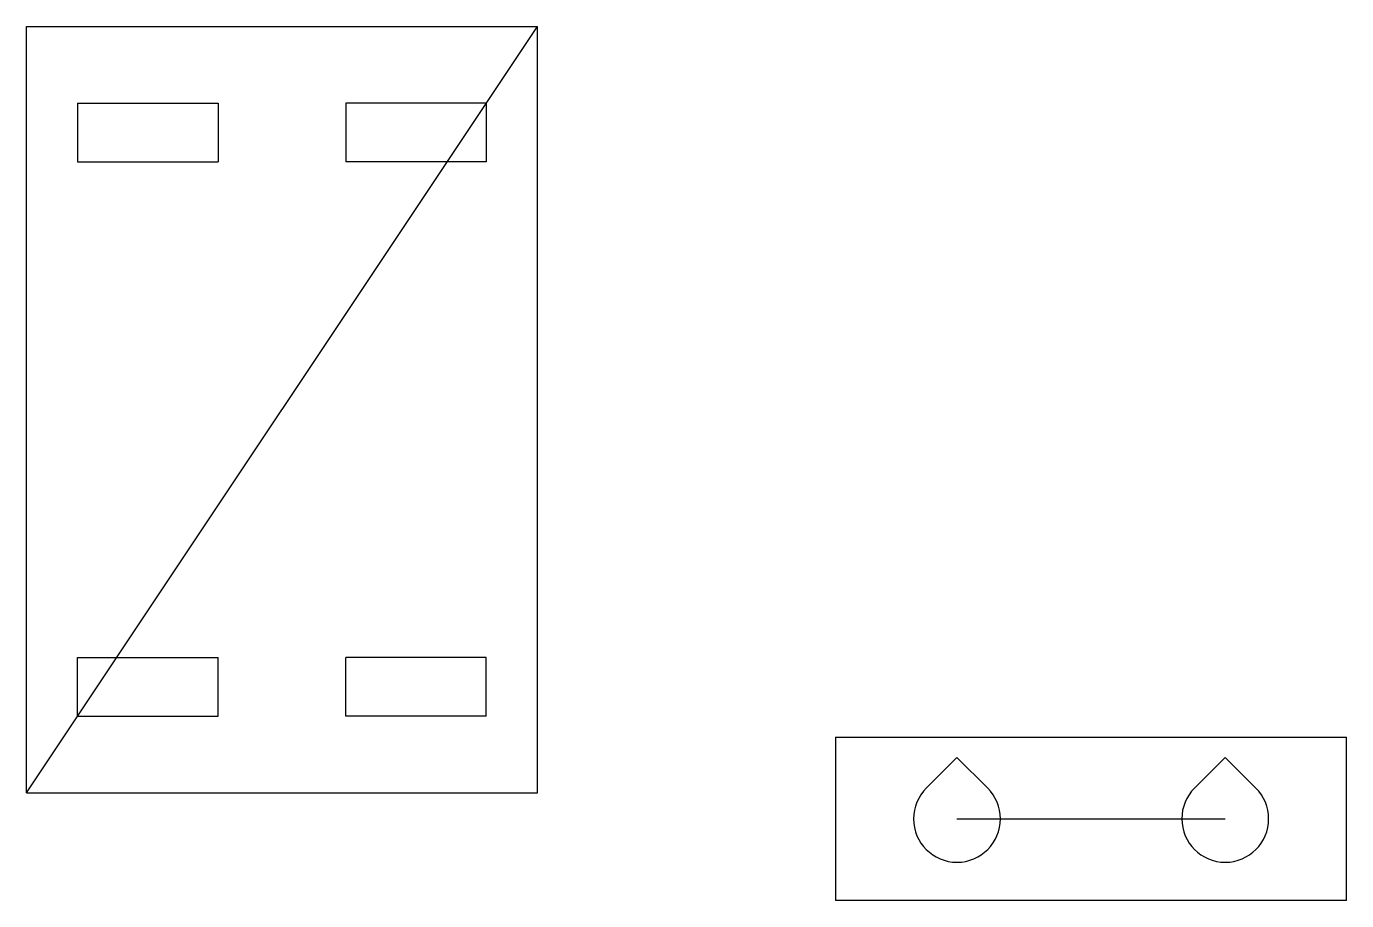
# Model space of a CAD drawing. Header units: inches. Extents: x -0.39 to 1.64, y -0.76 to 0.59.
import ezdxf

# ---------------------------------------------------------------- set-up
doc = ezdxf.new("R2010")
doc.units = ezdxf.units.IN
doc.layers.get('0').update_dxf_attribs({"linetype": 'CONTINUOUS'})
doc.layers.add('3', color=7, linetype='CONTINUOUS')
doc.layers.add('4', color=7, linetype='CONTINUOUS')

msp = doc.modelspace()

# ---------------------------------------------------------------- linework, layer by layer
at = {"color": 0, "linetype": 'CONTINUOUS'}
for p, q in [((-0.3937, -0.5906), (0.3937, 0.5906)), ((1.0404, -0.6308), (1.4538, -0.6308))]:
    msp.add_line(p, q, dxfattribs=at)
at = {"layer": '3', "color": 3, "linetype": 'CONTINUOUS'}
for p, q in [((-0.315, 0.4724), (-0.0984, 0.4724)), ((-0.315, 0.4724), (-0.315, 0.3819)), ((-0.0984, 0.4724), (-0.0984, 0.3819)), ((0.315, 0.4724), (0.0984, 0.4724)), ((0.0984, 0.4724), (0.0984, 0.3819)), ((0.315, 0.4724), (0.315, 0.3819)), ((-0.315, 0.3819), (-0.0984, 0.3819)), ((0.315, 0.3819), (0.0984, 0.3819)), ((-0.315, -0.3819), (-0.0984, -0.3819)), ((-0.315, -0.4724), (-0.315, -0.3819)), ((-0.0984, -0.4724), (-0.0984, -0.3819)), ((0.315, -0.3819), (0.0984, -0.3819)), ((0.0984, -0.4724), (0.0984, -0.3819)), ((0.315, -0.4724), (0.315, -0.3819)), ((-0.315, -0.4724), (-0.0984, -0.4724)), ((0.315, -0.4724), (0.0984, -0.4724)), ((1.0404, -0.5362), (0.9931, -0.5835)), ((1.0404, -0.5362), (1.0878, -0.5835)), ((1.4538, -0.5362), (1.4065, -0.5835)), ((1.4538, -0.5362), (1.5011, -0.5835))]:
    msp.add_line(p, q, dxfattribs=at)
for centre, start, end in [((1.0404, -0.6308), 135, 180), ((1.0404, -0.6308), 360, 45), ((1.4538, -0.6308), 135, 180), ((1.4538, -0.6308), 360, 45), ((1.0404, -0.6308), 180, 360), ((1.4538, -0.6308), 180, 0)]:
    msp.add_arc(centre, 0.0669, start, end, dxfattribs=at)
at = {"layer": '4', "color": 4, "linetype": 'CONTINUOUS'}
for p, q in [((-0.3937, 0.5906), (0.3937, 0.5906)), ((-0.3937, -0.5906), (-0.3937, 0.5906)), ((0.3937, -0.5906), (0.3937, 0.5906)), ((0.8534, -0.5049), (1.6408, -0.5049)), ((0.8534, -0.5049), (0.8534, -0.7568)), ((1.6408, -0.7568), (1.6408, -0.5049)), ((-0.3937, -0.5906), (0.3937, -0.5906)), ((1.6408, -0.7568), (0.8534, -0.7568))]:
    msp.add_line(p, q, dxfattribs=at)

doc.saveas('drawing.dxf')
